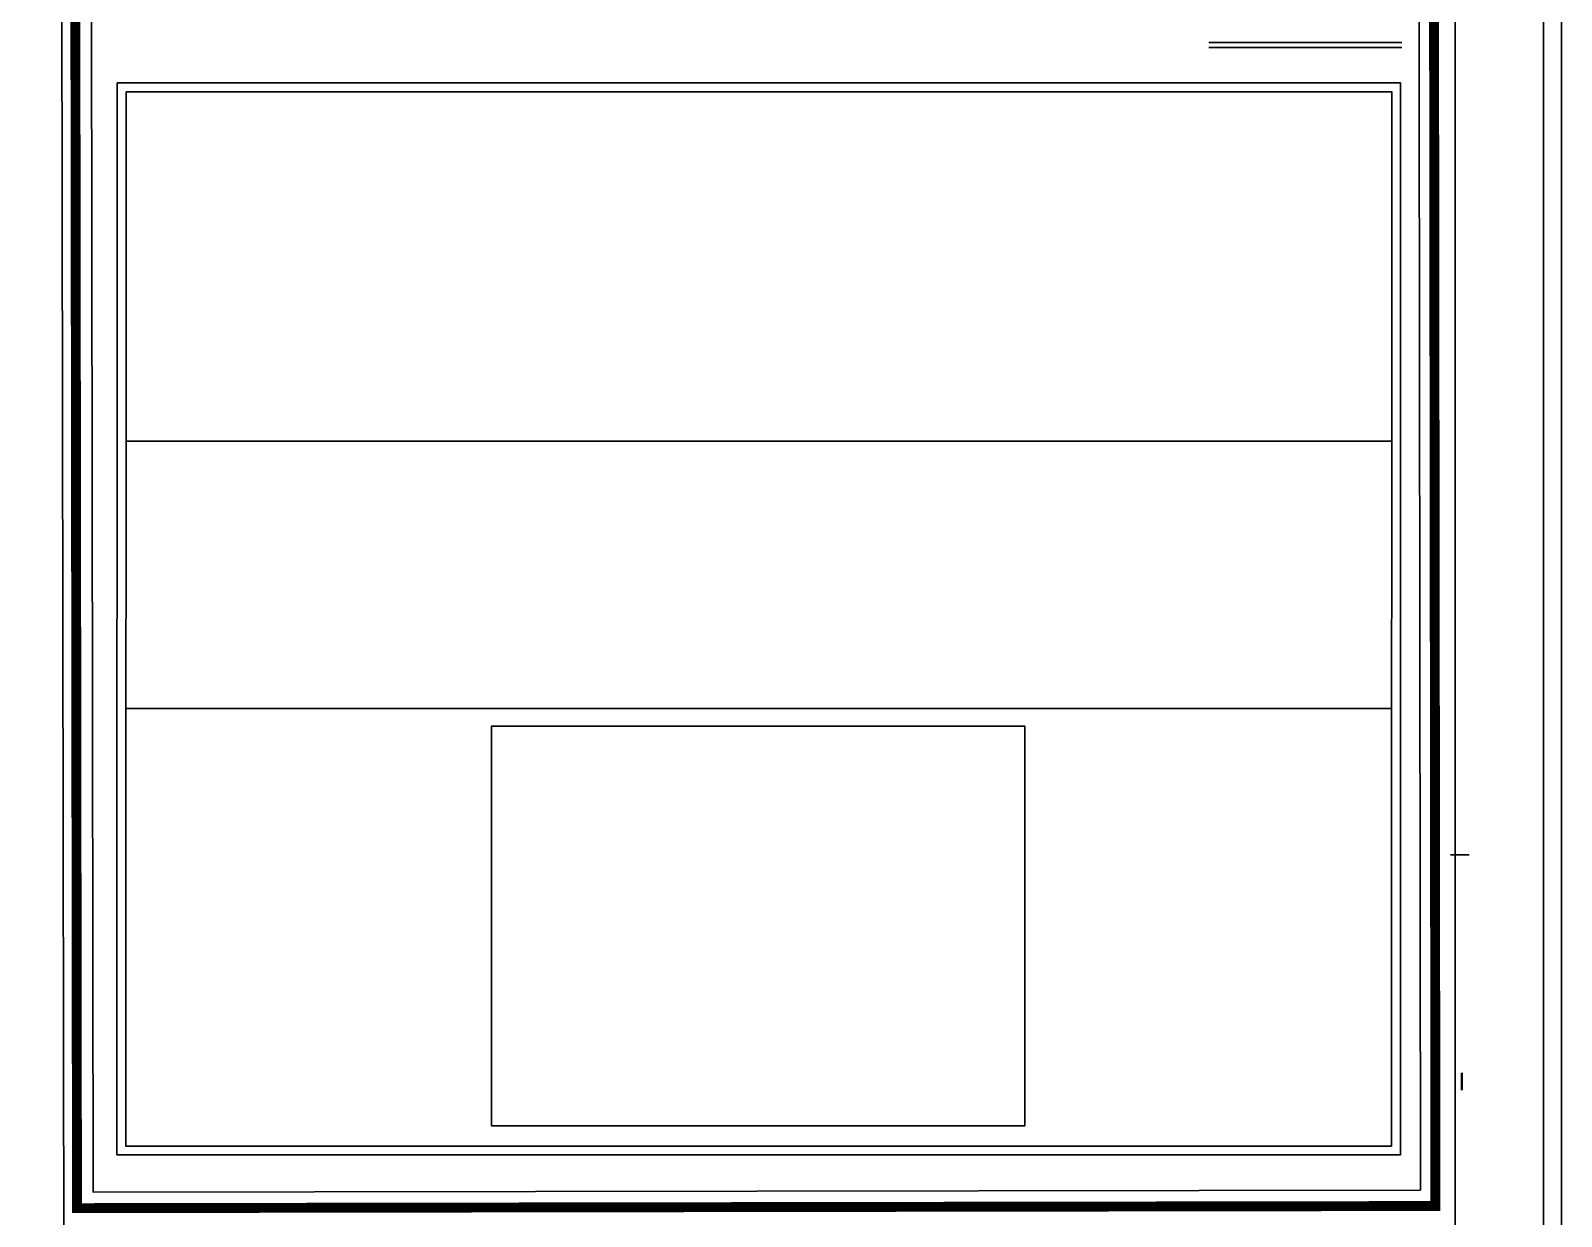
# Paper-space layout 'SM_Geared_A0' of a CAD drawing. Header units: millimetres. Extents: x 3 to 1211, y 0 to 841.
# Drawn here: x 1013.9 to 1186.2, y 289.5 to 422.9 of the extents above; entities that cross this region are included whole.
import ezdxf

# ---------------------------------------------------------------- set-up
doc = ezdxf.new("R2010")
doc.units = ezdxf.units.MM
doc.layers.add('ACDC BANDA', color=7, linetype='Continuous')
doc.layers.add('SM_LOGO_AREA', color=8, linetype='Continuous', plot=False)
doc.styles.get("Standard").update_dxf_attribs({"font": 'arial.ttf'})

psp = doc.layouts.new('SM_Geared_A0')

# ---------------------------------------------------------------- linework, layer by layer
at = {"ltscale": 4, "transparency": 33554666}
for p, q in [((1184.209, 839.025), (1184.209, 2.008)), ((1174.24, 829.055), (1174.24, 11.978))]:
    psp.add_line(p, q, dxfattribs=at)
for p, q in [((1146.519, 421.594), (1168.252, 421.594)), ((1146.519, 421.018), (1168.252, 421.018))]:
    psp.add_line(p, q)
at = {"color": 18, "true_color": 0x000000, "transparency": 33554666}
for points in [[(2.824, 841.019), (1186.203, 841.019), (1186.203, 0.015), (2.824, 0.015)], [(4.818, 839.025), (1184.209, 839.025), (1184.209, 2.008), (4.818, 2.008)]]:
    psp.add_lwpolyline(points, close=True, dxfattribs=at)
for points in [[(1023.674, 417.029), (1168.115, 417.029), (1168.079, 296.38), (1023.638, 296.38)], [(1024.671, 416.032), (1167.118, 416.032), (1167.082, 297.377), (1024.635, 297.377)]]:
    psp.add_lwpolyline(points, close=True)
for points in [[(1024.659, 376.724), (1167.106, 376.723)], [(1024.65, 346.636), (1167.097, 346.635)]]:
    psp.add_lwpolyline(points, dxfattribs=at)
at = {"layer": 'ACDC BANDA'}
for p, q in [((1018.052, 11.732), (1016.886, 829.055)), ((1173.74, 330.17), (1175.825, 330.174))]:
    psp.add_line(p, q, dxfattribs=at)
at = {"layer": 'ACDC BANDA', "color": 4, "const_width": 1.117}
psp.add_lwpolyline([(1171.406, 825.968), (1018.426, 825.728), (1019.151, 290.394), (1172.031, 290.634)], close=True, dxfattribs=at)
at = {"layer": 'ACDC BANDA'}
psp.add_lwpolyline([(1169.725, 824.007), (1020.234, 823.772), (1020.955, 292.196), (1170.346, 292.431), (1169.725, 824.007)], close=True, dxfattribs=at)
at = {"layer": 'SM_LOGO_AREA'}
psp.add_lwpolyline([(1065.793, 299.674), (1125.807, 299.674), (1125.807, 344.635), (1065.793, 344.635)], close=True, dxfattribs=at)

# ---------------------------------------------------------------- texts
at = {"layer": 'ACDC BANDA'}
psp.add_text('I', height=1.989, rotation=0.09, dxfattribs=at).set_placement((1174.608, 303.656))

doc.saveas('drawing.dxf')
